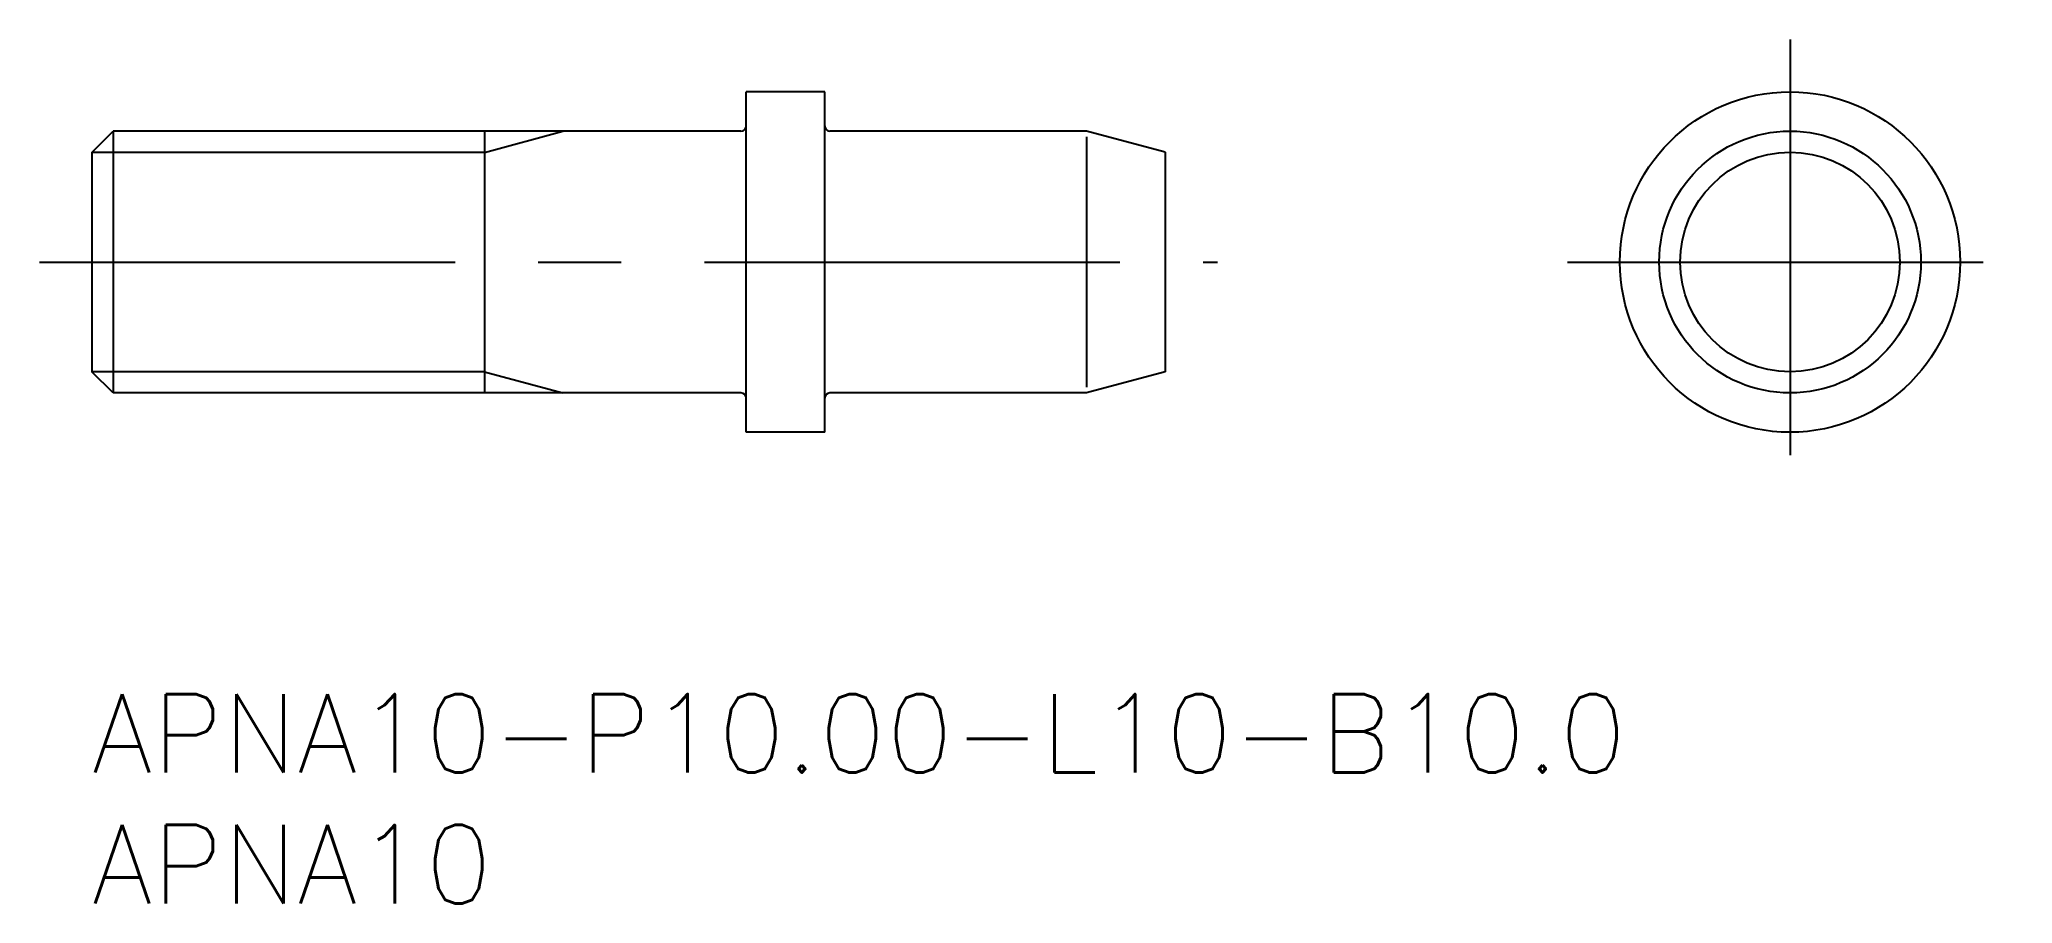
# Model space of a CAD drawing. Extents: x -2 to 73.4, y -8 to 25.
import ezdxf

# ---------------------------------------------------------------- set-up
doc = ezdxf.new("R2010")
doc.units = 0
doc.header["$LTSCALE"] = 0.5
doc.linetypes.add('CENTER', pattern=[50.8, 31.75, -6.35, 6.35, -6.35])
for name, color, linetype in [('MSM_CENTER', 1, 'CENTER'), ('MSM_CONTINUOUS', 7, 'CONTINUOUS'), ('MSM_NARROW', 5, 'CONTINUOUS'), ('MSM_PART_NUMBER', 7, 'CONTINUOUS')]:
    doc.layers.add(name, color=color, linetype=linetype)
doc.styles.get("Standard").update_dxf_attribs({"font": 'txt.shx', "height": 2, "bigfont": 'bigfont.shx'})

# ---------------------------------------------------------------- blocks, each defined once
blk = doc.blocks.new('*U4')
at = {"layer": 'MSM_PART_NUMBER'}
blk.add_text('APNA10-P10.00-L10-B10.0', height=3, dxfattribs=at).set_placement((0, -3))
blk = doc.blocks.new('*U5')
at = {"layer": 'MSM_PART_NUMBER'}
blk.add_text('APNA10', height=3, dxfattribs=at).set_placement((0, -8))

msp = doc.modelspace()

# ---------------------------------------------------------------- linework, layer by layer
at = {"layer": 'MSM_CENTER'}
for p, q in [((64.876, 25), (64.876, 8)), ((-2, 16.5), (43, 16.5)), ((56.376, 16.5), (73.376, 16.5))]:
    msp.add_line(p, q, dxfattribs=at)
at = {"layer": 'MSM_CONTINUOUS'}
for p, q in [((25, 10), (25, 23)), ((28, 23), (25, 23)), ((28, 10), (28, 23)), ((0, 20.688), (0.812, 21.5)), ((24.8, 21.5), (0.812, 21.5)), ((0.812, 21.5), (0.812, 11.5)), ((15, 21.5), (15, 11.5)), ((38, 21.5), (28.2, 21.5)), ((41, 20.696), (38, 21.5)), ((0, 20.688), (0, 12.312)), ((41, 20.696), (41, 12.304)), ((0.812, 11.5), (0, 12.312)), ((41, 12.304), (38, 11.5)), ((24.8, 11.5), (0.812, 11.5)), ((38, 11.5), (28.2, 11.5)), ((28, 10), (25, 10))]:
    msp.add_line(p, q, dxfattribs=at)
for radius in [6.5, 5, 4.196]:
    msp.add_circle((64.876, 16.5), radius, dxfattribs=at)
for centre, start, end in [((24.8, 21.7), 270, 0), ((28.2, 21.7), 180, 270), ((24.8, 11.3), 0, 90), ((28.2, 11.3), 90, 180)]:
    msp.add_arc(centre, 0.2, start, end, dxfattribs=at)
at = {"layer": 'MSM_NARROW'}
for p, q in [((15, 20.688), (18, 21.5)), ((38, 21.28), (38, 11.72)), ((15, 20.688), (0, 20.688)), ((15, 12.312), (0, 12.312)), ((15, 12.312), (18, 11.5))]:
    msp.add_line(p, q, dxfattribs=at)

# ---------------------------------------------------------------- block references
at = {"layer": 'MSM_CONTINUOUS'}
for name in ['*U4', '*U5']:
    msp.add_blockref(name, (0, 0), dxfattribs=at)

doc.saveas('drawing.dxf')
